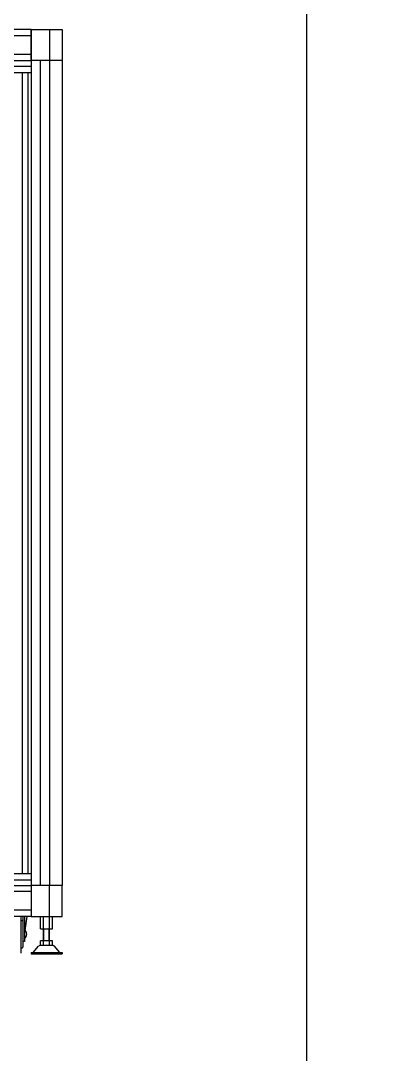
# Model space of a CAD drawing. Header units: millimetres. Extents: x 0 to 84100, y 0 to 59400.
# Drawn here: x 34782 to 35234, y 29560 to 30889 of the extents above; entities that cross this region are included whole.
import ezdxf

# ---------------------------------------------------------------- set-up
doc = ezdxf.new("R2010")
doc.units = ezdxf.units.MM
doc.header["$LTSCALE"] = 1000
doc.layers.add('SYM', color=3, linetype='Continuous')

# ---------------------------------------------------------------- blocks, each defined once
blk = doc.blocks.new('ST071')
for p, q in [((200.2, 495.2), (-200.2, 495.2)), ((200.2, 488.5), (-200.2, 488.5)), ((200.2, 495.2), (200.2, -422)), ((200.2, 495.2), (233.4, 495.2)), ((200.2, 461.9), (200.2, 495.2)), ((200.2, 461.9), (200.2, 495.2)), ((220.1, 495.2), (220.1, -422)), ((220.1, 495.2), (220.1, 461.9)), ((233.4, 495.2), (233.4, -422)), ((233.4, 495.2), (233.4, 461.9)), ((200.2, 468.5), (-200.2, 468.5)), ((-200.2, 461.9), (200.2, 461.9)), ((-200.2, 455.9), (200.2, 455.9)), ((233.4, 461.9), (200.2, 461.9)), ((210.1, 461.9), (210.1, -422)), ((-200.2, 449.2), (200.2, 449.2)), ((190.8, 449.2), (190.8, -409.3)), ((196.8, 449.2), (196.8, -409.3)), ((-200.2, -409.3), (200.2, -409.3)), ((-200.2, -416), (200.2, -416)), ((-200.2, -422), (200.2, -422)), ((200.2, -428.6), (-200.2, -428.6)), ((233.4, -422), (200.2, -422)), ((200.2, -422), (200.2, -455.2)), ((200.2, -422), (200.2, -455.2)), ((220.1, -455.2), (220.1, -422)), ((233.4, -455.2), (233.4, -422)), ((200.2, -448.6), (-200.2, -448.6)), ((200.2, -455.2), (-200.2, -455.2)), ((189.2, -455.2), (189.2, -494.5)), ((189.2, -459.6), (190.8, -459.6)), ((191.5, -455.2), (191.5, -488.2)), ((193.2, -455.2), (193.2, -482.2)), ((195.7, -455.2), (193.7, -470.2)), ((200.2, -455.2), (233.4, -455.2)), ((200.2, -455.2), (233.4, -455.2)), ((210.3, -468.5), (210.3, -455.2)), ((213.5, -468.5), (213.5, -455.2)), ((220.1, -468.5), (220.1, -455.2)), ((223.3, -468.5), (223.3, -455.2)), ((210.3, -468.5), (223.3, -468.5)), ((213.5, -481.2), (213.5, -468.5)), ((214, -481.2), (214, -468.5)), ((219.6, -481.2), (219.6, -468.5)), ((220.1, -481.2), (220.1, -468.5)), ((193.2, -482.2), (191.5, -482.2)), ((202.5, -493.8), (208.2, -487.1)), ((223.9, -486.5), (209.5, -486.5)), ((223.3, -481.2), (210.3, -481.2)), ((210.3, -486.5), (210.3, -481.2)), ((213.5, -486.5), (213.5, -481.2)), ((220.1, -486.5), (220.1, -481.2)), ((223.3, -486.5), (223.3, -481.2)), ((231.1, -493.8), (225.4, -487.1)), ((189.2, -488.8), (190.8, -488.8)), ((200.2, -493.8), (233.4, -493.8)), ((200.2, -493.8), (200.2, -495.2)), ((200.2, -493.8), (200.2, -495.2)), ((200.2, -495.2), (233.4, -495.2)), ((233.4, -493.8), (233.4, -495.2)), ((233.4, -493.8), (233.4, -495.2))]:
    blk.add_line(p, q)
for centre, radius, start, end in [((190.8, -460.2), 0.666, 0, 90), ((190.8, -460.2), 0.666, 0, 90), ((190.6, -474.2), 5.1, 300.5926, 59.4074), ((209.7, -488.5), 2, 90, 136.4688), ((209.7, -488.5), 2, 90, 136.4688), ((223.9, -488.5), 2, 43.5312, 90), ((223.9, -488.5), 2, 43.5312, 90), ((190.8, -488.2), 0.666, 270, 0)]:
    blk.add_arc(centre, radius, start, end)

msp = doc.modelspace()

# ---------------------------------------------------------------- linework, layer by layer
at = {"layer": 'SYM', "color": 6}
msp.add_lwpolyline([(35149.6, 31003), (36079.2, 31003), (36079.2, 29300.2), (35149.6, 29300.2)], close=True, dxfattribs=at)

# ---------------------------------------------------------------- block references
at = {"layer": 'SYM', "xscale": 1.2, "yscale": 1.2, "zscale": 1.2}
msp.add_blockref('ST071', (34554.8, 30283.2), dxfattribs=at)

doc.saveas('drawing.dxf')
